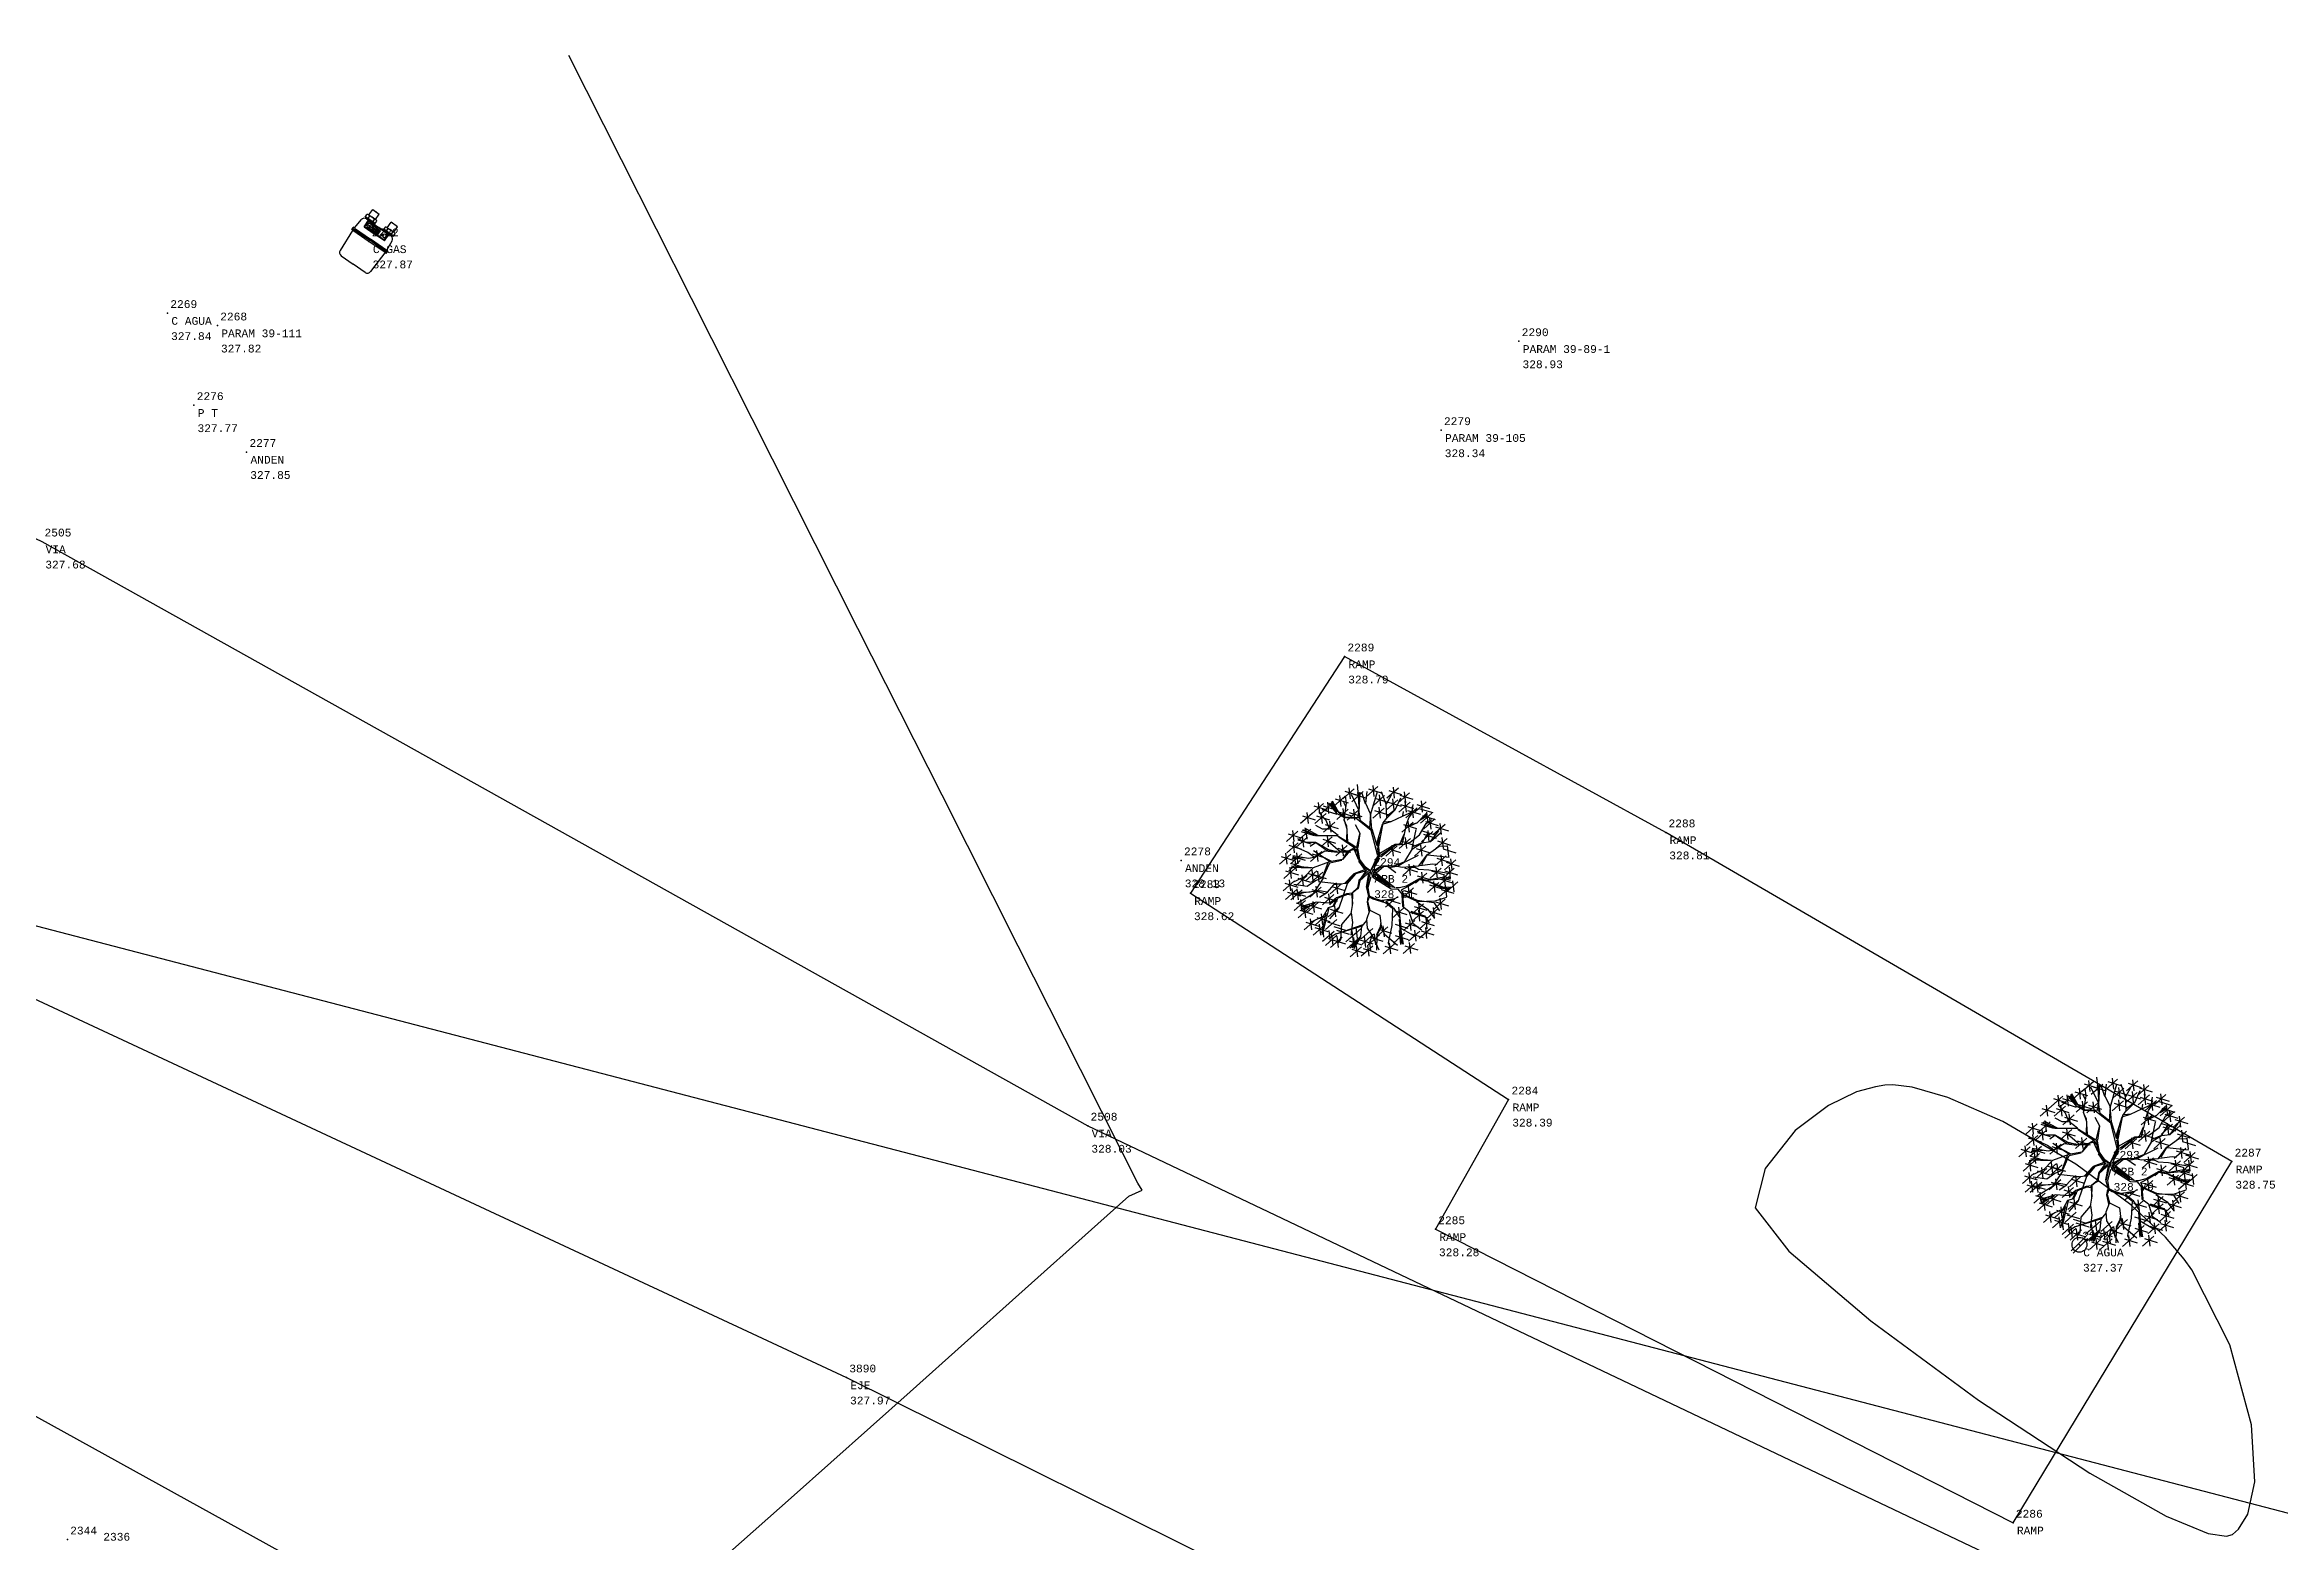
# Model space of a CAD drawing. Header units: metres. Extents: x 5050628 to 5051715, y 2427226 to 2427693.
# Drawn here: x 5051334.39 to 5051348.77, y 2427522.46 to 2427532.08 of the extents above; entities that cross this region are included whole.
import ezdxf
from ezdxf.enums import TextEntityAlignment as Align

# ---------------------------------------------------------------- set-up
doc = ezdxf.new("R2010")
doc.units = ezdxf.units.M
for name, color, linetype in [('1. Eje Vía', 7, 'Continuous'), ('2', 7, 'Continuous'), ('ARBOLES', 3, 'Continuous'), ('C-TOPO-MINR-N', 11, 'Continuous'), ('CONTADOR AGUA', 255, 'Continuous'), ('CVL_PUNTO', 2, 'Continuous'), ('CVL_PUNTO_COR', 2, 'Continuous'), ('CVL_PUNTO_NUM', 2, 'Continuous'), ('Rampa', 253, 'Continuous'), ('Red Baja Tension', 30, 'Continuous'), ('Vía', 40, 'Continuous')]:
    doc.layers.add(name, color=color, linetype=linetype)
doc.styles.add('MONOTXT4', font='monotxt4.shx')

# ---------------------------------------------------------------- blocks, each defined once
blk = doc.blocks.new('ar-2')
at = {"layer": 'ARBOLES'}
for p, q in [((29.552, 112.413), (29.346, 112.23)), ((29.379, 112.368), (29.613, 112.296)), ((29.457, 112.43), (29.48, 112.23)), ((29.603, 112.491), (29.626, 112.29)), ((29.982, 112.455), (29.776, 112.272)), ((29.809, 112.411), (30.043, 112.339)), ((29.887, 112.473), (29.91, 112.272)), ((30.353, 112.423), (30.146, 112.24)), ((30.18, 112.379), (30.413, 112.306)), ((30.257, 112.441), (30.28, 112.24)), ((28.786, 111.965), (28.579, 111.782)), ((28.69, 111.982), (28.714, 111.782)), ((28.994, 112.147), (28.788, 111.964)), ((28.821, 112.102), (29.055, 112.03)), ((29.043, 111.964), (28.837, 111.781)), ((28.899, 112.164), (28.922, 111.964)), ((28.948, 111.981), (28.971, 111.781)), ((29.159, 112.15), (28.953, 111.966)), ((29.24, 111.943), (28.972, 112.031)), ((28.986, 112.105), (29.22, 112.033)), ((29.064, 112.167), (29.087, 111.966)), ((29.381, 112.272), (29.175, 112.089)), ((29.208, 112.227), (29.442, 112.155)), ((29.442, 112.04), (29.235, 111.857)), ((29.269, 111.995), (29.502, 111.923)), ((29.286, 112.289), (29.309, 112.089)), ((29.401, 112.088), (29.364, 112.162)), ((29.632, 112.027), (29.426, 111.844)), ((29.459, 111.982), (29.692, 111.91)), ((29.716, 112.36), (29.509, 112.177)), ((29.537, 112.044), (29.56, 111.844)), ((29.543, 112.315), (29.776, 112.243)), ((30.096, 112.061), (29.889, 111.878)), ((30.099, 112.288), (29.893, 112.105)), ((29.923, 112.016), (30.156, 111.944)), ((29.926, 112.243), (30.16, 112.171)), ((30, 112.078), (30.023, 111.878)), ((30.004, 112.305), (30.027, 112.105)), ((30.344, 112.212), (30.137, 112.029)), ((30.171, 112.168), (30.404, 112.095)), ((30.248, 112.23), (30.271, 112.029)), ((30.555, 112.339), (30.348, 112.155)), ((30.566, 112.171), (30.36, 111.988)), ((30.382, 112.294), (30.615, 112.222)), ((30.393, 112.127), (30.627, 112.054)), ((30.434, 111.919), (30.446, 112)), ((30.459, 112.356), (30.482, 112.155)), ((30.471, 112.189), (30.494, 111.988)), ((30.694, 112.066), (30.488, 111.883)), ((30.521, 112.021), (30.755, 111.949)), ((30.599, 112.083), (30.622, 111.883)), ((30.86, 112.173), (30.654, 111.99)), ((30.687, 112.129), (30.921, 112.056)), ((30.743, 112.051), (30.977, 111.979)), ((30.963, 111.971), (30.756, 111.788)), ((30.765, 112.191), (30.788, 111.99)), ((30.867, 111.988), (30.89, 111.788)), ((28.528, 111.641), (28.322, 111.457)), ((28.355, 111.596), (28.589, 111.524)), ((28.433, 111.658), (28.456, 111.457)), ((28.764, 111.682), (28.558, 111.499)), ((28.613, 111.92), (28.846, 111.848)), ((28.669, 111.7), (28.692, 111.499)), ((28.87, 111.919), (29.104, 111.847)), ((29.198, 111.809), (28.992, 111.626)), ((29.025, 111.764), (29.259, 111.692)), ((29.058, 111.56), (29.081, 111.359)), ((29.103, 111.827), (29.126, 111.626)), ((30.449, 111.764), (30.683, 111.692)), ((30.527, 111.827), (30.55, 111.626)), ((30.603, 111.328), (30.677, 111.671)), ((30.79, 111.926), (31.023, 111.854)), ((30.808, 111.591), (31.042, 111.519)), ((31.017, 111.865), (30.81, 111.682)), ((30.844, 111.82), (31.077, 111.748)), ((30.857, 111.782), (30.956, 111.857)), ((30.921, 111.882), (30.945, 111.682)), ((31.2, 111.764), (30.994, 111.581)), ((31.027, 111.72), (31.261, 111.648)), ((31.105, 111.782), (31.128, 111.581)), ((28.4, 111.227), (28.194, 111.044)), ((28.227, 111.182), (28.46, 111.11)), ((28.305, 111.244), (28.328, 111.044)), ((28.536, 111.431), (28.33, 111.248)), ((28.363, 111.387), (28.597, 111.315)), ((28.603, 111.231), (28.396, 111.048)), ((28.43, 111.186), (28.663, 111.114)), ((28.441, 111.449), (28.464, 111.248)), ((28.703, 111.533), (28.497, 111.35)), ((28.507, 111.248), (28.53, 111.048)), ((28.68, 111.44), (28.53, 111.502)), ((28.608, 111.55), (28.631, 111.35)), ((28.964, 111.276), (28.758, 111.092)), ((28.869, 111.293), (28.892, 111.092)), ((29.153, 111.542), (28.947, 111.359)), ((28.98, 111.498), (29.214, 111.426)), ((29.29, 111.272), (29.084, 111.452)), ((29.426, 111.381), (29.22, 111.198)), ((29.253, 111.336), (29.486, 111.264)), ((29.331, 111.398), (29.354, 111.198)), ((30.16, 111.33), (30.393, 111.258)), ((30.237, 111.392), (30.26, 111.192)), ((30.572, 111.509), (30.366, 111.326)), ((30.399, 111.465), (30.632, 111.392)), ((30.477, 111.527), (30.5, 111.326)), ((30.85, 111.375), (30.644, 111.192)), ((30.677, 111.33), (30.911, 111.258)), ((30.755, 111.392), (30.778, 111.192)), ((31.222, 111.198), (31.016, 111.015)), ((31.239, 111.509), (31.033, 111.326)), ((31.049, 111.153), (31.283, 111.081)), ((31.066, 111.465), (31.3, 111.392)), ((31.094, 111.372), (31.231, 111.378)), ((31.127, 111.215), (31.15, 111.015)), ((31.144, 111.527), (31.167, 111.326)), ((31.164, 111.32), (31.398, 111.248)), ((31.242, 111.382), (31.265, 111.182)), ((28.468, 110.742), (28.262, 110.559)), ((28.48, 110.97), (28.274, 110.787)), ((28.307, 110.925), (28.541, 110.853)), ((28.569, 111.108), (28.363, 110.925)), ((28.373, 110.759), (28.396, 110.559)), ((28.385, 110.987), (28.408, 110.787)), ((28.474, 111.126), (28.497, 110.925)), ((28.699, 110.836), (28.493, 110.653)), ((28.526, 110.791), (28.759, 110.719)), ((28.604, 110.853), (28.627, 110.653)), ((28.875, 110.925), (28.669, 110.742)), ((28.702, 110.88), (28.936, 110.808)), ((28.98, 110.902), (28.774, 110.719)), ((28.78, 110.942), (28.803, 110.742)), ((28.807, 110.857), (29.041, 110.785)), ((28.885, 110.919), (28.908, 110.719)), ((30.638, 111.025), (30.432, 110.841)), ((30.465, 110.98), (30.699, 110.908)), ((30.543, 111.042), (30.566, 110.841)), ((30.868, 110.88), (30.662, 110.697)), ((30.773, 110.897), (30.796, 110.697)), ((31.128, 110.97), (30.922, 110.787)), ((31.033, 110.987), (31.056, 110.787)), ((31.276, 110.82), (31.07, 110.637)), ((31.103, 110.776), (31.336, 110.704)), ((31.368, 110.97), (31.162, 110.787)), ((31.181, 110.838), (31.204, 110.637)), ((31.394, 111.125), (31.188, 110.942)), ((31.195, 110.925), (31.428, 110.853)), ((31.221, 111.081), (31.455, 111.009)), ((31.273, 110.987), (31.296, 110.787)), ((31.299, 111.143), (31.322, 110.942)), ((31.338, 110.742), (31.361, 110.542)), ((28.295, 110.697), (28.529, 110.625)), ((28.513, 110.584), (28.307, 110.401)), ((28.34, 110.539), (28.574, 110.467)), ((28.608, 110.578), (28.402, 110.395)), ((28.418, 110.601), (28.441, 110.401)), ((28.435, 110.533), (28.669, 110.461)), ((28.669, 110.386), (28.463, 110.203)), ((28.513, 110.595), (28.536, 110.395)), ((28.574, 110.403), (28.597, 110.203)), ((28.897, 110.351), (28.69, 110.168)), ((28.953, 110.629), (28.747, 110.446)), ((28.78, 110.585), (29.013, 110.513)), ((28.801, 110.368), (28.825, 110.168)), ((28.858, 110.647), (28.881, 110.446)), ((29.183, 110.491), (28.977, 110.308)), ((29.01, 110.446), (29.243, 110.374)), ((29.088, 110.508), (29.111, 110.308)), ((29.32, 110.686), (29.114, 110.503)), ((29.147, 110.641), (29.381, 110.569)), ((29.225, 110.703), (29.248, 110.503)), ((30.328, 110.446), (30.122, 110.263)), ((30.155, 110.402), (30.389, 110.329)), ((30.627, 110.614), (30.421, 110.43)), ((30.454, 110.569), (30.687, 110.497)), ((30.532, 110.631), (30.555, 110.43)), ((30.716, 110.341), (30.739, 110.14)), ((31.089, 110.713), (30.883, 110.53)), ((30.916, 110.668), (31.15, 110.596)), ((30.994, 110.73), (31.017, 110.53)), ((31.2, 110.407), (30.994, 110.224)), ((31.301, 110.632), (31.094, 110.449)), ((31.105, 110.425), (31.128, 110.224)), ((31.128, 110.587), (31.361, 110.515)), ((31.205, 110.649), (31.228, 110.449)), ((31.433, 110.725), (31.227, 110.542)), ((28.738, 110.254), (28.532, 110.071)), ((28.565, 110.21), (28.798, 110.138)), ((28.848, 110.035), (28.641, 109.852)), ((28.643, 110.272), (28.666, 110.071)), ((28.675, 109.99), (28.908, 109.918)), ((28.724, 110.306), (28.957, 110.234)), ((28.752, 110.053), (28.776, 109.852)), ((29.013, 109.94), (28.807, 109.757)), ((29.048, 110.123), (28.842, 109.94)), ((28.875, 110.078), (29.109, 110.006)), ((28.918, 109.957), (28.941, 109.757)), ((28.953, 110.14), (28.976, 109.94)), ((29.237, 110.04), (29.031, 109.856)), ((29.064, 109.995), (29.297, 109.923)), ((29.113, 110.228), (29.346, 110.156)), ((30.449, 110.246), (30.243, 110.063)), ((30.276, 110.201), (30.51, 110.129)), ((30.294, 109.956), (30.527, 109.884)), ((30.354, 110.263), (30.377, 110.063)), ((30.65, 110.024), (30.444, 109.841)), ((30.477, 109.979), (30.71, 109.907)), ((30.555, 110.041), (30.578, 109.841)), ((30.811, 110.324), (30.605, 110.14)), ((30.811, 110.191), (30.605, 110.008)), ((30.638, 110.279), (30.872, 110.207)), ((30.716, 110.208), (30.739, 110.008)), ((30.944, 110.051), (30.738, 109.868)), ((30.771, 110.006), (31.004, 109.934)), ((30.849, 110.068), (30.872, 109.868)), ((31.078, 110.24), (30.872, 110.057)), ((30.883, 110.226), (31.007, 110.065)), ((30.905, 110.195), (31.138, 110.123)), ((30.983, 110.257), (31.006, 110.057)), ((28.84, 109.895), (29.074, 109.823)), ((28.974, 109.92), (28.997, 109.72)), ((29.186, 109.821), (28.979, 109.638)), ((29.235, 109.753), (29.028, 109.57)), ((29.09, 109.838), (29.113, 109.638)), ((29.331, 109.718), (29.124, 109.535)), ((29.139, 109.77), (29.162, 109.57)), ((29.158, 109.673), (29.391, 109.601)), ((29.181, 109.913), (29.414, 109.841)), ((29.23, 109.845), (29.463, 109.773)), ((29.235, 109.735), (29.259, 109.535)), ((29.603, 109.817), (29.397, 109.634)), ((29.459, 109.65), (29.692, 109.578)), ((29.684, 109.547), (29.478, 109.364)), ((29.508, 109.835), (29.531, 109.634)), ((29.514, 109.523), (29.632, 109.679)), ((29.537, 109.712), (29.56, 109.512)), ((29.581, 109.897), (29.605, 109.696)), ((29.589, 109.564), (29.612, 109.364)), ((29.654, 109.673), (29.887, 109.601)), ((29.887, 109.874), (29.681, 109.691)), ((29.887, 109.556), (29.681, 109.373)), ((29.904, 109.773), (29.698, 109.59)), ((29.731, 109.735), (29.754, 109.535)), ((29.792, 109.574), (29.815, 109.373)), ((30.01, 109.763), (29.803, 109.579)), ((29.869, 109.753), (29.831, 109.61)), ((29.831, 109.61), (29.85, 109.479)), ((29.837, 109.718), (30.07, 109.646)), ((29.914, 109.78), (29.938, 109.579)), ((30.165, 109.907), (29.959, 109.724)), ((29.992, 109.862), (30.226, 109.79)), ((30.282, 109.601), (30.076, 109.418)), ((30.109, 109.556), (30.343, 109.484)), ((30.167, 109.616), (30.211, 109.523)), ((30.187, 109.618), (30.21, 109.418)), ((30.471, 109.796), (30.265, 109.613)), ((30.298, 109.751), (30.532, 109.679)), ((30.376, 109.813), (30.399, 109.613)), ((30.645, 109.605), (30.439, 109.422)), ((30.472, 109.561), (30.706, 109.489)), ((30.743, 109.829), (30.537, 109.646)), ((30.55, 109.623), (30.573, 109.422)), ((30.57, 109.784), (30.804, 109.712)), ((30.648, 109.846), (30.671, 109.646)), ((30.94, 109.879), (30.733, 109.696)), ((30.767, 109.835), (31, 109.763)), ((30.844, 109.897), (30.867, 109.696)), ((29.511, 109.502), (29.745, 109.43)), ((29.714, 109.512), (29.948, 109.44))]:
    blk.add_line(p, q, dxfattribs=at)
at = {"layer": 'ARBOLES', "color": 27}
for p, q in [((29.62, 112.377), (29.643, 112.177)), ((29.041, 111.839), (28.91, 111.982)), ((29.245, 111.956), (29.091, 112.149)), ((29.115, 112.149), (29.24, 111.988)), ((29.24, 111.988), (29.14, 112.174)), ((29.277, 111.969), (29.158, 112.187)), ((29.383, 111.9), (29.277, 111.969)), ((29.346, 112.057), (29.369, 111.857)), ((29.37, 111.844), (29.414, 112.149)), ((29.414, 112.149), (29.395, 112.287)), ((29.638, 112.025), (29.5, 112.311)), ((29.638, 112.218), (29.619, 112.342)), ((29.619, 111.888), (29.644, 112.043)), ((29.638, 112.342), (29.65, 112.224)), ((29.644, 112.043), (29.638, 112.218)), ((29.644, 111.993), (29.662, 112.348)), ((29.669, 111.832), (29.644, 111.993)), ((29.756, 112.137), (29.688, 112.342)), ((29.762, 112.143), (29.787, 112.361)), ((29.849, 111.956), (29.762, 112.143)), ((29.855, 111.956), (29.974, 112.361)), ((30.129, 112.131), (30.048, 112.355)), ((30.142, 111.882), (30.129, 112.131)), ((30.136, 112.137), (30.229, 112.305)), ((30.142, 111.919), (30.297, 112.038)), ((30.147, 111.882), (30.297, 112.031)), ((30.297, 112.031), (30.396, 112.249)), ((30.428, 111.913), (30.739, 112.056)), ((30.595, 111.956), (30.621, 112.125)), ((30.701, 111.8), (30.857, 111.963)), ((28.591, 111.638), (28.825, 111.565)), ((28.853, 111.558), (28.611, 111.664)), ((28.853, 111.564), (28.636, 111.67)), ((28.897, 111.564), (28.654, 111.695)), ((28.978, 111.677), (28.853, 111.744)), ((29.245, 111.558), (28.853, 111.558)), ((29.091, 111.677), (28.978, 111.677)), ((29.102, 111.683), (29.041, 111.839)), ((29.258, 111.564), (29.102, 111.683)), ((29.383, 111.888), (29.245, 111.956)), ((29.494, 111.409), (29.245, 111.558)), ((29.42, 111.733), (29.37, 111.844)), ((29.37, 111.844), (29.42, 111.683)), ((29.494, 111.894), (29.383, 111.9)), ((29.588, 111.876), (29.383, 111.888)), ((29.42, 111.683), (29.414, 111.471)), ((29.439, 111.458), (29.42, 111.733)), ((29.619, 111.888), (29.494, 111.894)), ((29.662, 111.601), (29.576, 111.757)), ((29.862, 111.657), (29.588, 111.876)), ((29.6, 111.352), (29.656, 111.595)), ((29.625, 111.346), (29.662, 111.601)), ((29.638, 111.906), (29.644, 111.863)), ((29.881, 111.664), (29.669, 111.832)), ((29.837, 111.701), (29.855, 111.95)), ((29.874, 111.677), (29.849, 111.956)), ((29.98, 111.197), (29.862, 111.657)), ((29.967, 111.378), (29.881, 111.664)), ((29.961, 111.421), (30.067, 111.77)), ((29.998, 111.365), (30.08, 111.794)), ((30.08, 111.794), (30.142, 111.882)), ((30.086, 111.776), (30.223, 111.82)), ((30.104, 111.813), (30.229, 111.826)), ((30.223, 111.82), (30.428, 111.913)), ((30.385, 111.421), (30.459, 111.59)), ((30.622, 111.809), (30.416, 111.626)), ((30.446, 111.502), (30.491, 111.701)), ((30.484, 111.714), (30.546, 111.888)), ((30.491, 111.701), (30.701, 111.8)), ((30.502, 111.739), (30.695, 111.794)), ((30.546, 111.888), (30.595, 111.956)), ((30.565, 111.446), (30.739, 111.577)), ((30.739, 111.577), (30.857, 111.782)), ((30.757, 111.863), (30.87, 111.943)), ((30.757, 111.85), (30.882, 111.919)), ((30.981, 111.635), (30.775, 111.452)), ((30.783, 111.648), (31.017, 111.576)), ((30.789, 111.434), (30.895, 111.621)), ((30.886, 111.653), (30.909, 111.452)), ((30.939, 111.453), (31.088, 111.652)), ((30.939, 111.453), (31.119, 111.614)), ((28.637, 111.16), (28.419, 111.135)), ((28.431, 111.16), (28.556, 111.166)), ((28.723, 111.148), (28.437, 111.198)), ((28.711, 111.253), (28.481, 111.359)), ((28.53, 111.488), (28.763, 111.416)), ((28.853, 111.44), (28.68, 111.44)), ((28.829, 111.166), (28.711, 111.253)), ((28.823, 111.166), (28.723, 111.148)), ((28.848, 111.434), (28.755, 111.366)), ((28.791, 111.231), (29.025, 111.159)), ((29.116, 111.085), (28.811, 111.284)), ((29.016, 111.278), (28.823, 111.166)), ((29.091, 111.303), (28.853, 111.44)), ((29.041, 111.297), (28.854, 111.434)), ((28.997, 111.173), (29.14, 111.098)), ((29.246, 111.253), (29.016, 111.278)), ((29.234, 111.272), (29.041, 111.297)), ((29.277, 111.259), (29.091, 111.303)), ((29.408, 111.26), (29.265, 111.26)), ((29.563, 111.334), (29.271, 111.534)), ((29.457, 111.285), (29.277, 111.259)), ((29.47, 111.285), (29.339, 111.129)), ((29.433, 111.278), (29.339, 111.129)), ((29.544, 111.334), (29.457, 111.285)), ((29.55, 111.309), (29.47, 111.285)), ((29.619, 111.328), (29.494, 111.409)), ((29.55, 111.309), (29.625, 111.135)), ((29.595, 111.266), (29.563, 111.334)), ((29.644, 111.11), (29.6, 111.322)), ((29.656, 111.129), (29.619, 111.328)), ((29.848, 110.918), (29.98, 111.197)), ((29.848, 110.918), (30.004, 111.179)), ((29.918, 110.992), (30.017, 111.16)), ((29.998, 111.352), (29.967, 111.378)), ((30.004, 111.179), (29.974, 111.346)), ((29.98, 111.384), (30.017, 111.534)), ((30.017, 111.179), (29.998, 111.352)), ((30.017, 111.246), (30.297, 111.409)), ((30.03, 111.209), (30.253, 111.359)), ((30.036, 111.179), (30.309, 111.396)), ((30.333, 111.375), (30.126, 111.192)), ((30.297, 111.409), (30.422, 111.421)), ((30.309, 111.396), (30.471, 111.409)), ((30.422, 111.421), (30.446, 111.502)), ((30.471, 111.409), (30.565, 111.446)), ((30.472, 111.091), (30.609, 111.322)), ((30.491, 111.091), (30.721, 111.21)), ((30.609, 111.322), (30.783, 111.434)), ((30.615, 111.366), (30.789, 111.44)), ((30.727, 111.017), (30.876, 111.216)), ((30.777, 111.036), (30.889, 111.229)), ((30.783, 111.434), (30.939, 111.453)), ((30.876, 111.216), (31.094, 111.372)), ((30.889, 111.216), (31.275, 111.173)), ((28.396, 111.064), (28.63, 110.991)), ((28.406, 110.992), (28.767, 110.98)), ((28.786, 110.98), (28.412, 111.011)), ((28.648, 110.817), (28.418, 110.705)), ((28.804, 110.979), (28.648, 110.817)), ((28.848, 110.743), (28.699, 110.637)), ((28.991, 110.793), (28.798, 110.5)), ((29.102, 111.085), (28.804, 110.979)), ((28.985, 110.805), (28.848, 110.743)), ((29.072, 111.067), (28.973, 110.799)), ((29.103, 111.06), (28.985, 110.805)), ((29.339, 111.129), (29.102, 111.085)), ((29.109, 111.067), (29.327, 111.116)), ((29.545, 110.868), (29.377, 110.693)), ((29.551, 110.861), (29.408, 110.693)), ((29.433, 110.693), (29.582, 110.868)), ((29.738, 110.942), (29.545, 110.868)), ((29.756, 110.917), (29.551, 110.861)), ((29.644, 110.774), (29.613, 110.612)), ((29.651, 110.743), (29.626, 110.6)), ((29.763, 110.923), (29.638, 111.098)), ((29.749, 110.967), (29.644, 111.11)), ((29.848, 110.918), (29.651, 110.743)), ((29.756, 110.992), (29.656, 111.129)), ((29.657, 110.768), (29.781, 110.936)), ((29.812, 110.923), (29.657, 110.768)), ((29.855, 110.917), (29.749, 110.967)), ((29.855, 110.917), (29.756, 110.992)), ((29.812, 110.874), (29.769, 110.625)), ((29.848, 110.918), (29.775, 110.612)), ((29.856, 110.812), (29.8, 110.618)), ((29.848, 110.918), (29.887, 110.811)), ((29.893, 110.954), (29.881, 110.917)), ((29.881, 110.917), (29.905, 110.817)), ((29.887, 110.811), (30.223, 110.599)), ((29.905, 110.817), (29.918, 110.917)), ((29.918, 110.936), (30.043, 111.017)), ((29.918, 110.917), (29.918, 110.992)), ((29.924, 110.911), (30.018, 110.986)), ((29.93, 110.898), (30.291, 110.618)), ((29.937, 110.805), (29.93, 110.867)), ((29.93, 110.867), (30.21, 110.655)), ((30.204, 110.631), (29.937, 110.805)), ((29.949, 110.886), (30.092, 111.005)), ((30.21, 110.655), (29.967, 110.811)), ((30.018, 110.986), (30.105, 111.017)), ((30.092, 111.005), (30.155, 111.005)), ((30.105, 111.017), (30.298, 111.017)), ((30.155, 111.005), (30.31, 110.892)), ((30.192, 110.986), (30.323, 111.011)), ((30.279, 111.017), (30.472, 111.091)), ((30.298, 111.017), (30.422, 110.992)), ((30.348, 111.017), (30.478, 111.091)), ((30.422, 110.992), (30.727, 111.017)), ((30.502, 110.649), (30.739, 110.787)), ((30.528, 110.992), (30.659, 110.986)), ((30.534, 110.643), (30.733, 110.768)), ((30.628, 111.005), (30.721, 110.955)), ((30.695, 110.835), (30.928, 110.763)), ((30.721, 110.955), (30.908, 110.942)), ((30.733, 110.768), (30.9, 110.737)), ((30.739, 110.787), (30.882, 110.755)), ((30.746, 111.023), (30.976, 111.048)), ((30.882, 110.755), (31.199, 110.787)), ((30.908, 110.942), (31.293, 110.874)), ((31.181, 110.811), (30.919, 110.761)), ((30.955, 110.925), (31.189, 110.853)), ((30.976, 111.048), (31.063, 111.042)), ((31.298, 110.798), (31.181, 110.811)), ((31.199, 110.787), (31.293, 110.755)), ((31.298, 110.78), (31.224, 110.792)), ((28.699, 110.637), (28.456, 110.675)), ((28.568, 110.525), (28.462, 110.5)), ((28.63, 110.525), (28.475, 110.482)), ((28.496, 110.341), (28.729, 110.269)), ((28.798, 110.5), (28.531, 110.339)), ((28.755, 110.538), (28.537, 110.532)), ((28.86, 110.357), (28.58, 110.27)), ((28.612, 110.208), (28.842, 110.345)), ((28.923, 110.563), (28.63, 110.525)), ((29.109, 110.339), (28.86, 110.357)), ((29.284, 110.681), (28.916, 110.724)), ((29.06, 110.538), (28.923, 110.563)), ((29.066, 110.532), (28.923, 110.438)), ((29.178, 110.669), (29.06, 110.538)), ((29.228, 110.432), (29.109, 110.339)), ((29.122, 110.332), (29.228, 110.407)), ((29.228, 110.407), (29.165, 110.282)), ((29.408, 110.693), (29.178, 110.669)), ((29.253, 110.426), (29.184, 110.282)), ((29.414, 110.507), (29.228, 110.432)), ((29.427, 110.494), (29.253, 110.426)), ((29.421, 110.687), (29.271, 110.245)), ((29.514, 110.519), (29.414, 110.507)), ((29.501, 110.482), (29.427, 110.494)), ((29.501, 110.519), (29.52, 110.332)), ((29.613, 110.612), (29.514, 110.525)), ((29.582, 110.575), (29.514, 110.519)), ((29.52, 110.307), (29.526, 110.513)), ((29.626, 110.6), (29.582, 110.575)), ((29.775, 110.612), (29.812, 110.457)), ((29.8, 110.45), (29.787, 110.357)), ((29.787, 110.357), (29.819, 110.183)), ((29.819, 110.432), (29.794, 110.364)), ((29.794, 110.364), (29.837, 110.208)), ((29.8, 110.618), (29.825, 110.469)), ((29.812, 110.457), (29.887, 110.413)), ((29.825, 110.469), (29.912, 110.426)), ((29.887, 110.413), (30.124, 110.345)), ((29.912, 110.426), (30.092, 110.37)), ((30.285, 110.413), (30.055, 110.382)), ((30.124, 110.37), (30.254, 110.264)), ((30.124, 110.345), (30.248, 110.245)), ((30.13, 110.37), (30.285, 110.413)), ((30.291, 110.618), (30.204, 110.631)), ((30.223, 110.599), (30.341, 110.593)), ((30.309, 110.618), (30.372, 110.618)), ((30.341, 110.593), (30.422, 110.493)), ((30.372, 110.618), (30.502, 110.649)), ((30.403, 110.581), (30.446, 110.493)), ((30.409, 110.581), (30.534, 110.643)), ((30.416, 110.488), (30.428, 110.282)), ((30.422, 110.493), (30.701, 110.369)), ((30.453, 110.282), (30.435, 110.482)), ((30.446, 110.493), (30.695, 110.388)), ((30.683, 110.364), (30.883, 110.226)), ((30.695, 110.388), (31, 110.35)), ((30.701, 110.369), (31.019, 110.376)), ((30.9, 110.737), (31.156, 110.631)), ((31.138, 110.612), (30.907, 110.724)), ((31, 110.35), (31.099, 110.195)), ((31.019, 110.376), (31.231, 110.443)), ((31.027, 110.363), (31.261, 110.29)), ((31.249, 110.581), (31.138, 110.612)), ((31.261, 110.599), (31.144, 110.625)), ((31.156, 110.631), (31.274, 110.625)), ((28.705, 110.282), (28.58, 110.257)), ((28.599, 110.233), (28.705, 110.282)), ((28.991, 110.096), (28.755, 109.984)), ((29.035, 110.158), (28.96, 109.791)), ((29.091, 110.245), (28.973, 109.766)), ((29.078, 110.251), (28.991, 110.096)), ((29.184, 110.282), (29.078, 110.251)), ((29.286, 110.273), (29.08, 110.09)), ((29.271, 110.245), (29.103, 110.052)), ((29.191, 110.29), (29.214, 110.09)), ((29.246, 109.784), (29.713, 109.952)), ((29.321, 109.952), (29.302, 109.679)), ((29.489, 110.152), (29.321, 109.952)), ((29.52, 110.332), (29.489, 110.152)), ((29.52, 109.984), (29.489, 109.753)), ((29.495, 110.164), (29.52, 109.984)), ((29.781, 110.027), (29.682, 109.915)), ((29.831, 110.195), (29.775, 110.04)), ((29.775, 110.04), (29.787, 109.884)), ((29.837, 110.208), (30.018, 110.12)), ((30.018, 110.12), (30.043, 109.915)), ((30.03, 109.965), (30.024, 109.909)), ((30.235, 109.934), (30.167, 109.616)), ((30.248, 110.245), (30.235, 109.934)), ((30.26, 110.257), (30.379, 110.071)), ((30.366, 110.046), (30.379, 109.853)), ((30.379, 110.071), (30.397, 109.884)), ((30.428, 110.282), (30.546, 110.189)), ((30.546, 110.189), (30.615, 109.971)), ((30.565, 110.171), (30.814, 110.102)), ((30.578, 110.189), (30.827, 110.108)), ((30.615, 109.971), (30.771, 109.853)), ((30.638, 110.146), (30.872, 110.074)), ((30.827, 110.108), (30.914, 109.977)), ((29.215, 109.772), (29.085, 109.691)), ((29.676, 109.915), (29.215, 109.772)), ((29.302, 109.679), (29.259, 109.616)), ((29.632, 109.695), (29.426, 109.512)), ((29.677, 109.879), (29.47, 109.696)), ((29.663, 109.729), (29.47, 109.517)), ((29.663, 109.722), (29.539, 109.511)), ((29.682, 109.915), (29.663, 109.729)), ((29.787, 109.884), (29.869, 109.753)), ((29.875, 109.753), (29.999, 109.492)), ((30.024, 109.909), (29.955, 109.76)), ((29.962, 109.747), (29.955, 109.486)), ((30.043, 109.915), (29.962, 109.747)), ((30.043, 109.915), (30.099, 109.772)), ((30.07, 109.924), (30.093, 109.724)), ((30.099, 109.772), (30.335, 109.573)), ((30.397, 109.585), (30.372, 109.841)), ((30.379, 109.853), (30.422, 109.592)), ((30.391, 109.884), (30.441, 109.592)), ((30.397, 109.884), (30.652, 109.735))]:
    blk.add_line(p, q, dxfattribs=at)
blk = doc.blocks.new('CONT')
for p, q in [((-0.018, 0.018), (-0.141, -0.106)), ((-0.018, 0.018), (0.106, 0.141)), ((0.018, -0.018), (0.141, 0.106)), ((0.018, -0.018), (-0.106, -0.141))]:
    blk.add_line(p, q)
blk.add_circle((0, 0), 0.125)
blk = doc.blocks.new('A$Cf7b1f20d')
at = {"layer": '2', "xscale": 2, "yscale": 2, "zscale": 2}
blk.add_blockref('CONT', (0.283, 0.283), dxfattribs=at)
blk = doc.blocks.new('*X64')
at = {"color": 0}
for p, q in [((833.9, 176.5, 2), (834.9, 177.6, 2)), ((833.9, 177, 2), (834.5, 177.6, 2)), ((833.9, 177.4, 2), (834, 177.6, 2)), ((833.9, 176.1, 2), (834.4, 176.6, 2)), ((833.9, 175.6, 2), (834.4, 176.1, 2)), ((833.9, 175.2, 2), (834.4, 175.7, 2)), ((833.9, 174.7, 2), (834.4, 175.2, 2)), ((834, 174.4, 2), (834.6, 175, 2)), ((834.4, 174.4, 2), (835, 175, 2)), ((834.8, 177, 2), (835.4, 177.6, 2)), ((834.9, 174.4, 2), (836.4, 175.9, 2)), ((835.2, 177, 2), (835.8, 177.6, 2)), ((835.3, 174.4, 2), (836.4, 175.4, 2)), ((835.4, 176.2, 2), (836.7, 177.6, 2)), ((835.4, 176.7, 2), (836.3, 177.6, 2)), ((835.4, 175.8, 2), (836.4, 176.8, 2)), ((835.4, 175.3, 2), (836.4, 176.3, 2)), ((835.8, 174.4, 2), (836.4, 175, 2)), ((836.2, 174.4, 2), (836.8, 175, 2)), ((836.6, 177, 2), (837.2, 177.6, 2)), ((836.7, 174.4, 2), (837.3, 175, 2)), ((837, 177, 2), (837.6, 177.6, 2)), ((837.1, 174.4, 2), (838.4, 175.6, 2)), ((837.4, 176.4, 2), (838.5, 177.6, 2)), ((837.4, 176.9, 2), (838.1, 177.6, 2)), ((837.4, 176, 2), (839, 177.6, 2)), ((837.4, 175.5, 2), (838.4, 176.5, 2)), ((837.4, 175.1, 2), (838.4, 176.1, 2)), ((837.6, 174.4, 2), (838.4, 175.2, 2)), ((838, 174.4, 2), (838.6, 175, 2)), ((838.5, 174.4, 2), (839.1, 175, 2)), ((838.8, 177, 2), (839.4, 177.6, 2)), ((838.9, 174.4, 2), (840.1, 175.6, 2)), ((839.3, 177, 2), (839.9, 177.6, 2)), ((839.4, 176.6, 2), (840.1, 177.4, 2)), ((839.4, 176.2, 2), (840.1, 177, 2)), ((839.4, 175.7, 2), (840.1, 176.5, 2)), ((839.4, 175.3, 2), (840.1, 176.1, 2)), ((839.4, 174.4, 2), (840.1, 175.2, 2)), ((839.8, 174.4, 2), (840.1, 174.7, 2))]:
    blk.add_line(p, q, dxfattribs=at)
blk = doc.blocks.new('gas')
for p, q in [((840269.277, 1366923.332, -0.273), (840269.307, 1366923.668, -0.273)), ((840269.359, 1366923.803, -0.273), (840269.359, 1366923.908, -0.273)), ((840269.359, 1366923.824, -0.273), (840269.735, 1366923.824, -0.273)), ((840269.359, 1366923.803, -0.273), (840269.735, 1366923.803, -0.273)), ((840269.401, 1366923.928, -0.273), (840269.547, 1366923.928, -0.273)), ((840269.422, 1366923.928, -0.273), (840269.422, 1366924.137, -0.273)), ((840269.422, 1366924.137, -0.273), (840269.673, 1366924.137, -0.273)), ((840269.422, 1366923.782, -0.273), (840269.422, 1366923.803, -0.273)), ((840269.432, 1366923.782, -0.273), (840269.902, 1366923.782, -0.273)), ((840269.453, 1366923.908, -0.273), (840269.453, 1366923.824, -0.273)), ((840269.506, 1366923.532, -0.273), (840269.506, 1366923.782, -0.273)), ((840269.506, 1366923.532, -0.273), (840269.902, 1366923.532, -0.273)), ((840269.526, 1366923.761, -0.273), (840269.902, 1366923.761, -0.273)), ((840269.526, 1366923.552, -0.273), (840269.526, 1366923.761, -0.273)), ((840269.526, 1366923.552, -0.273), (840269.902, 1366923.552, -0.273)), ((840269.692, 1366923.928, -0.273), (840269.546, 1366923.928, -0.273)), ((840269.568, 1366923.594, -0.273), (840269.568, 1366923.72, -0.273)), ((840269.568, 1366923.72, -0.273), (840270.007, 1366923.72, -0.273)), ((840269.568, 1366923.594, -0.273), (840270.007, 1366923.594, -0.273)), ((840269.622, 1366923.678, -0.273), (840269.643, 1366923.678, -0.273)), ((840269.622, 1366923.636, -0.273), (840269.622, 1366923.678, -0.273)), ((840269.622, 1366923.636, -0.273), (840269.643, 1366923.636, -0.273)), ((840269.64, 1366923.908, -0.273), (840269.64, 1366923.824, -0.273)), ((840269.643, 1366923.636, -0.273), (840269.643, 1366923.678, -0.273)), ((840269.664, 1366923.678, -0.273), (840269.685, 1366923.678, -0.273)), ((840269.664, 1366923.636, -0.273), (840269.664, 1366923.678, -0.273)), ((840269.664, 1366923.636, -0.273), (840269.685, 1366923.636, -0.273)), ((840269.673, 1366923.928, -0.273), (840269.673, 1366924.137, -0.273)), ((840269.673, 1366923.782, -0.273), (840269.673, 1366923.803, -0.273)), ((840269.685, 1366923.636, -0.273), (840269.685, 1366923.678, -0.273)), ((840269.706, 1366923.678, -0.273), (840269.726, 1366923.678, -0.273)), ((840269.706, 1366923.636, -0.273), (840269.706, 1366923.678, -0.273)), ((840269.706, 1366923.636, -0.273), (840269.726, 1366923.636, -0.273)), ((840269.726, 1366923.636, -0.273), (840269.726, 1366923.678, -0.273)), ((840269.734, 1366923.803, -0.273), (840269.734, 1366923.908, -0.273)), ((840269.747, 1366923.678, -0.273), (840269.768, 1366923.678, -0.273)), ((840269.747, 1366923.636, -0.273), (840269.747, 1366923.678, -0.273)), ((840269.747, 1366923.636, -0.273), (840269.768, 1366923.636, -0.273)), ((840269.768, 1366923.636, -0.273), (840269.768, 1366923.678, -0.273)), ((840269.789, 1366923.678, -0.273), (840269.81, 1366923.678, -0.273)), ((840269.789, 1366923.636, -0.273), (840269.789, 1366923.678, -0.273)), ((840269.789, 1366923.636, -0.273), (840269.81, 1366923.636, -0.273)), ((840269.81, 1366923.636, -0.273), (840269.81, 1366923.678, -0.273)), ((840269.831, 1366923.678, -0.273), (840269.852, 1366923.678, -0.273)), ((840269.831, 1366923.636, -0.273), (840269.831, 1366923.678, -0.273)), ((840269.831, 1366923.636, -0.273), (840269.852, 1366923.636, -0.273)), ((840269.852, 1366923.636, -0.273), (840269.852, 1366923.678, -0.273)), ((840269.862, 1366923.69, -0.273), (840269.862, 1366923.623, -0.273)), ((840269.862, 1366923.69, -0.273), (840269.993, 1366923.69, -0.273)), ((840269.862, 1366923.623, -0.273), (840269.993, 1366923.623, -0.273)), ((840269.873, 1366923.678, -0.273), (840269.894, 1366923.678, -0.273)), ((840269.873, 1366923.636, -0.273), (840269.873, 1366923.678, -0.273)), ((840269.873, 1366923.636, -0.273), (840269.894, 1366923.636, -0.273)), ((840269.894, 1366923.636, -0.273), (840269.894, 1366923.678, -0.273)), ((840270.371, 1366923.782, -0.273), (840269.9, 1366923.782, -0.273)), ((840270.276, 1366923.761, -0.273), (840269.9, 1366923.761, -0.273)), ((840270.276, 1366923.552, -0.273), (840269.9, 1366923.552, -0.273)), ((840270.297, 1366923.532, -0.273), (840269.9, 1366923.532, -0.273)), ((840269.914, 1366923.678, -0.273), (840269.935, 1366923.678, -0.273)), ((840269.914, 1366923.636, -0.273), (840269.914, 1366923.678, -0.273)), ((840269.914, 1366923.636, -0.273), (840269.935, 1366923.636, -0.273)), ((840269.935, 1366923.636, -0.273), (840269.935, 1366923.678, -0.273)), ((840269.956, 1366923.678, -0.273), (840269.977, 1366923.678, -0.273)), ((840269.956, 1366923.636, -0.273), (840269.956, 1366923.678, -0.273)), ((840269.956, 1366923.636, -0.273), (840269.977, 1366923.636, -0.273)), ((840269.977, 1366923.636, -0.273), (840269.977, 1366923.678, -0.273)), ((840269.993, 1366923.69, -0.273), (840269.993, 1366923.623, -0.273)), ((840270.007, 1366923.594, -0.273), (840270.007, 1366923.72, -0.273)), ((840270.443, 1366923.824, -0.273), (840270.067, 1366923.824, -0.273)), ((840270.443, 1366923.803, -0.273), (840270.067, 1366923.803, -0.273)), ((840270.069, 1366923.803, -0.273), (840270.069, 1366923.908, -0.273)), ((840270.111, 1366923.928, -0.273), (840270.257, 1366923.928, -0.273)), ((840270.381, 1366924.137, -0.273), (840270.13, 1366924.137, -0.273)), ((840270.13, 1366923.928, -0.273), (840270.13, 1366924.137, -0.273)), ((840270.13, 1366923.782, -0.273), (840270.13, 1366923.803, -0.273)), ((840270.163, 1366923.908, -0.273), (840270.163, 1366923.824, -0.273)), ((840270.402, 1366923.928, -0.273), (840270.255, 1366923.928, -0.273)), ((840270.276, 1366923.552, -0.273), (840270.276, 1366923.761, -0.273)), ((840270.297, 1366923.532, -0.273), (840270.297, 1366923.782, -0.273)), ((840270.349, 1366923.908, -0.273), (840270.349, 1366923.824, -0.273)), ((840270.381, 1366923.928, -0.273), (840270.381, 1366924.137, -0.273)), ((840270.381, 1366923.782, -0.273), (840270.381, 1366923.803, -0.273)), ((840270.443, 1366923.803, -0.273), (840270.443, 1366923.908, -0.273)), ((840270.526, 1366923.332, -0.273), (840270.496, 1366923.668, -0.273)), ((840269.266, 1366923.323, -0.273), (840269.234, 1366923.323, -0.273)), ((840269.234, 1366923.239, -0.273), (840269.234, 1366923.323, -0.273)), ((840269.276, 1366923.281, -0.273), (840269.234, 1366923.281, -0.273)), ((840269.266, 1366923.239, -0.273), (840269.234, 1366923.239, -0.273)), ((840269.276, 1366923.323, -0.273), (840269.902, 1366923.323, -0.273)), ((840269.276, 1366923.281, -0.273), (840269.902, 1366923.281, -0.273)), ((840269.276, 1366923.239, -0.273), (840269.902, 1366923.239, -0.273)), ((840269.276, 1366923.229, -0.273), (840269.312, 1366922.481, -0.273)), ((840270.527, 1366923.323, -0.273), (840269.9, 1366923.323, -0.273)), ((840270.527, 1366923.281, -0.273), (840269.9, 1366923.281, -0.273)), ((840270.527, 1366923.239, -0.273), (840269.9, 1366923.239, -0.273)), ((840270.526, 1366923.229, -0.273), (840270.491, 1366922.481, -0.273)), ((840270.527, 1366923.281, -0.273), (840270.569, 1366923.281, -0.273)), ((840270.536, 1366923.323, -0.273), (840270.569, 1366923.323, -0.273)), ((840270.537, 1366923.239, -0.273), (840270.569, 1366923.239, -0.273)), ((840270.569, 1366923.239, -0.273), (840270.569, 1366923.323, -0.273)), ((840269.437, 1366922.362, -0.273), (840269.902, 1366922.362, -0.273)), ((840270.366, 1366922.362, -0.273), (840269.9, 1366922.362, -0.273))]:
    blk.add_line(p, q)
blk.add_circle((840270.13, 1366923.656, -0.273), 0.0262)
for centre, radius, start, end in [((840269.432, 1366923.657, -0.273), 0.125, 90, 174.80557), ((840269.408, 1366923.864, -0.273), 0.0649, 42.99027, 138.00081), ((840269.546, 1366923.712, -0.273), 0.216, 89.65543, 115.40219), ((840269.547, 1366923.712, -0.273), 0.216, 64.59781, 90.34457), ((840269.686, 1366923.864, -0.273), 0.0649, 41.99919, 137.00973), ((840270.117, 1366923.864, -0.273), 0.0649, 42.99027, 138.00081), ((840270.201, 1366923.659, -0.273), 0.0577, 202.55463, 161.6842), ((840270.255, 1366923.712, -0.273), 0.216, 89.65543, 115.40219), ((840270.257, 1366923.712, -0.273), 0.216, 64.59781, 90.34457), ((840270.395, 1366923.864, -0.273), 0.0649, 41.99919, 137.00973), ((840270.371, 1366923.657, -0.273), 0.125, 5.19443, 90), ((840269.266, 1366923.333, -0.273), 0.0104, 270, 354.80557), ((840269.266, 1366923.229, -0.273), 0.0104, 2.72631, 90), ((840270.536, 1366923.333, -0.273), 0.0104, 185.19443, 270), ((840270.537, 1366923.229, -0.273), 0.0104, 90, 177.27369), ((840269.437, 1366922.487, -0.273), 0.125, 182.72631, 270), ((840270.366, 1366922.487, -0.273), 0.125, 270, 357.27369)]:
    blk.add_arc(centre, radius, start, end)
for p in [(840269.547, 1366924.137, -0.273), (840269.547, 1366924.137, -0.273), (840269.547, 1366924.137, -0.273), (840269.548, 1366924.136, -0.273)]:
    blk.add_point(p)
at = {"xscale": 0.0208869013937668, "yscale": 0.0208869013937668, "zscale": 0.0208869013937668}
blk.add_blockref('*X64', (840252.445, 1366919.981, -0.315), dxfattribs=at)

msp = doc.modelspace()

# ---------------------------------------------------------------- linework, layer by layer
at = {"layer": '1. Eje Vía', "elevation": 280.286, "flags": 128}
msp.add_lwpolyline([(5051244.163, 2427543.332), (5051251.264, 2427540.992), (5051258.463, 2427539.938), (5051266.308, 2427539.695), (5051274.424, 2427539.696), (5051282.151, 2427539.625), (5051290.215, 2427539.619), (5051298.063, 2427539.169), (5051306.182, 2427538.021), (5051314.462, 2427535.441), (5051321.454, 2427532.355), (5051328.49, 2427528.833), (5051334.097, 2427526.057), (5051339.551, 2427523.515), (5051345.746, 2427520.443), (5051352.51, 2427517.333)], dxfattribs=at)
at = {"layer": 'C-TOPO-MINR-N', "color": 32, "linetype": 'Continuous', "lineweight": -3}
msp.add_polyline3d([(5051338.481, 2427522.11, 328.966), (5051339.195, 2427522.741, 328.966), (5051339.961, 2427523.424, 328.966), (5051340.659, 2427524.048, 328.966), (5051341.168, 2427524.504, 328.966), (5051341.367, 2427524.682, 328.966), (5051341.452, 2427524.719, 328.966), (5051341.426, 2427524.764, 328.966), (5051341.326, 2427524.96, 328.966), (5051341.057, 2427525.495, 328.966), (5051340.656, 2427526.288, 328.966), (5051340.166, 2427527.26, 328.966), (5051339.625, 2427528.331, 328.966), (5051339.075, 2427529.421, 328.966), (5051338.555, 2427530.452, 328.966), (5051338.105, 2427531.344, 328.966), (5051337.765, 2427532.016, 328.966)], dxfattribs=at)
msp.add_polyline3d([(5051348.204, 2427524.208, 328.966), (5051348.154, 2427524.277, 328.966), (5051348.034, 2427524.417, 328.966), (5051347.811, 2427524.625, 328.966), (5051347.459, 2427524.886, 328.966), (5051346.988, 2427525.161, 328.966), (5051346.634, 2427525.316, 328.966), (5051346.406, 2427525.382, 328.966), (5051346.282, 2427525.397, 328.966), (5051346.23, 2427525.395, 328.966), (5051346.169, 2427525.385, 328.966), (5051346.047, 2427525.351, 328.966), (5051345.867, 2427525.265, 328.966), (5051345.652, 2427525.104, 328.966), (5051345.459, 2427524.858, 328.966), (5051345.396, 2427524.606, 328.966), (5051345.612, 2427524.327, 328.966), (5051346.139, 2427523.88, 328.966), (5051346.832, 2427523.369, 328.966), (5051347.547, 2427522.899, 328.966), (5051348.038, 2427522.624, 328.966), (5051348.31, 2427522.512, 328.966), (5051348.428, 2427522.495, 328.966), (5051348.465, 2427522.506, 328.966), (5051348.505, 2427522.539, 328.966), (5051348.565, 2427522.636, 328.966), (5051348.609, 2427522.845, 328.966), (5051348.588, 2427523.21, 328.966), (5051348.448, 2427523.725, 328.966), (5051348.204, 2427524.208, 328.966)], close=True, dxfattribs=at)
at = {"layer": 'CVL_PUNTO', "color": 4}
for p in [(5051336.48, 2427530.82, 328.336), (5051336.48, 2427530.82, 328.336), (5051335.184, 2427530.359, 328.31), (5051335.184, 2427530.359, 328.31), (5051335.505, 2427530.279, 328.284), (5051335.505, 2427530.279, 328.284), (5051343.876, 2427530.178, 329.393), (5051343.876, 2427530.178, 329.393), (5051335.354, 2427529.767, 328.239), (5051335.354, 2427529.767, 328.239), (5051343.376, 2427529.606, 328.81), (5051343.376, 2427529.606, 328.81), (5051335.693, 2427529.466, 328.312), (5051335.693, 2427529.466, 328.312), (5051342.755, 2427528.151, 329.253), (5051342.755, 2427528.151, 329.253), (5051344.82, 2427527.02, 329.278), (5051344.82, 2427527.02, 329.278), (5051341.704, 2427526.84, 328.601), (5051341.704, 2427526.84, 328.601), (5051342.922, 2427526.771, 329.08), (5051342.922, 2427526.771, 329.08), (5051341.763, 2427526.629, 329.086), (5051341.763, 2427526.629, 329.086), (5051343.81, 2427525.302, 328.857), (5051343.81, 2427525.302, 328.857), (5051341.103, 2427525.134, 328.497), (5051341.103, 2427525.134, 328.497), (5051347.678, 2427524.889, 329.255), (5051347.678, 2427524.889, 329.255), (5051348.461, 2427524.903, 329.219), (5051348.461, 2427524.903, 329.219), (5051343.339, 2427524.468, 328.749), (5051343.339, 2427524.468, 328.749), (5051347.481, 2427524.369, 327.832), (5051347.481, 2427524.369, 327.832), (5051339.551, 2427523.515, 328.432), (5051339.551, 2427523.515, 328.432), (5051347.054, 2427522.581, 328.974), (5051347.054, 2427522.581, 328.974), (5051334.54, 2427522.473, 328.564), (5051334.54, 2427522.473, 328.564)]:
    msp.add_point(p, dxfattribs=at)
at = {"layer": 'Rampa', "elevation": 329.253, "flags": 128}
msp.add_lwpolyline([(5051342.755, 2427528.151), (5051341.763, 2427526.629), (5051343.81, 2427525.302), (5051343.339, 2427524.468), (5051347.054, 2427522.581), (5051348.461, 2427524.903), (5051344.82, 2427527.02), (5051342.755, 2427528.151)], dxfattribs=at)
at = {"layer": 'Red Baja Tension', "elevation": 323.355, "flags": 128}
msp.add_lwpolyline([(5051214.525, 2427564.231), (5051241.659, 2427548.434), (5051301.685, 2427534.931), (5051357.163, 2427520.468), (5051376.182, 2427506.523), (5051401.262, 2427536.202), (5051398.111, 2427603.967), (5051428.819, 2427622.067), (5051444.74, 2427634.543), (5051467.573, 2427655.58)], dxfattribs=at)
at = {"layer": 'Vía'}
for points in [[(5051244.712, 2427545.306, 324.125), (5051252.529, 2427543.179, 324.46), (5051260.815, 2427542.346, 324.657), (5051268.995, 2427542.935, 324.833), (5051278.482, 2427542.354, 325.147), (5051285.213, 2427542.313, 325.346), (5051293.189, 2427542.216, 325.696), (5051300.465, 2427542.156, 326.232), (5051308.639, 2427540.128, 326.75), (5051317.928, 2427537.173, 327.204), (5051325.445, 2427533.117, 327.629), (5051334.375, 2427528.89, 328.145), (5051341.103, 2427525.134, 328.497), (5051348.794, 2427521.475, 329.127)], [(5051242.377, 2427540.787, 324.142), (5051252.581, 2427537.831, 324.455), (5051260.269, 2427537.409, 324.641), (5051269.377, 2427537.357, 324.901), (5051278.327, 2427537.339, 325.32), (5051286.066, 2427536.744, 325.608), (5051292.901, 2427536.688, 325.796), (5051300.354, 2427536.038, 326.23), (5051307.047, 2427534.795, 326.682), (5051316.192, 2427531.686, 327.224), (5051322.63, 2427528.921, 327.7), (5051332.235, 2427524.426, 328.211), (5051338.767, 2427520.82, 328.604), (5051344.807, 2427517.944, 329.025), (5051346.609, 2427516.791, 329.247), (5051346.169, 2427515.569, 329.46), (5051345.957, 2427514.226, 329.348), (5051336.965, 2427491.51, 327.684)]]:
    msp.add_polyline3d(points, dxfattribs=at)

# ---------------------------------------------------------------- block references
at = {"xscale": 0.2024484843805082, "yscale": 0.2024484843805082, "zscale": 0.2024484843805082, "rotation": 325.228308797205}
msp.add_blockref('gas', (4753779.564, 2297230.769, 328.391), dxfattribs=at)
at = {"layer": 'ARBOLES', "lineweight": 0, "xscale": 0.3543167345633265, "yscale": 0.3543167345633265, "zscale": 0.3543167345633265}
for p in [(5051332.346, 2427487.471, 329.08), (5051337.102, 2427485.589, 329.255)]:
    msp.add_blockref('ar-2', p, dxfattribs=at)
at = {"layer": 'CONTADOR AGUA', "xscale": 0.1909267939007097, "yscale": 0.1909267939007097, "zscale": 0.1909267939007097, "rotation": 359.587882972625}
msp.add_blockref('A$Cf7b1f20d', (5051347.427, 2427524.315, 327.832), dxfattribs=at)

# ---------------------------------------------------------------- texts
at = {"layer": 'CVL_PUNTO_COR', "color": 4, "style": 'MONOTXT4'}
for s, p in [('327.87', (5051336.503, 2427530.697, 328.336)), ('327.84', (5051335.207, 2427530.236, 328.31)), ('327.82', (5051335.528, 2427530.156, 328.284)), ('328.93', (5051343.899, 2427530.055, 329.393)), ('327.77', (5051335.377, 2427529.644, 328.239)), ('328.34', (5051343.399, 2427529.483, 328.81)), ('327.85', (5051335.716, 2427529.343, 328.312)), ('327.68', (5051334.398, 2427528.767, 328.145)), ('328.79', (5051342.778, 2427528.028, 329.253)), ('328.81', (5051344.843, 2427526.897, 329.278)), ('328.13', (5051341.727, 2427526.717, 328.601)), ('328.61', (5051342.945, 2427526.648, 329.08)), ('328.62', (5051341.786, 2427526.506, 329.086)), ('328.39', (5051343.833, 2427525.179, 328.857)), ('328.03', (5051341.126, 2427525.011, 328.497)), ('328.79', (5051347.701, 2427524.766, 329.255)), ('328.75', (5051348.484, 2427524.78, 329.219)), ('328.28', (5051343.362, 2427524.345, 328.749)), ('327.37', (5051347.504, 2427524.246, 327.832)), ('327.97', (5051339.574, 2427523.392, 328.432))]:
    msp.add_text(s, height=0.05, dxfattribs=at).set_placement(p, align=Align.TOP_LEFT)
at = {"layer": 'CVL_PUNTO_NUM', "color": 4, "style": 'MONOTXT4'}
for s, p in [('2282', (5051336.498, 2427530.838, 328.336)), ('2269', (5051335.202, 2427530.377, 328.31)), ('2268', (5051335.523, 2427530.297, 328.284)), ('2290', (5051343.894, 2427530.196, 329.393)), ('2276', (5051335.372, 2427529.785, 328.239)), ('2279', (5051343.394, 2427529.624, 328.81)), ('2277', (5051335.711, 2427529.484, 328.312)), ('2505', (5051334.393, 2427528.908, 328.145)), ('2289', (5051342.773, 2427528.169, 329.253)), ('2288', (5051344.838, 2427527.038, 329.278)), ('2278', (5051341.722, 2427526.858, 328.601)), ('2294', (5051342.94, 2427526.789, 329.08)), ('2283', (5051341.781, 2427526.647, 329.086)), ('2284', (5051343.828, 2427525.32, 328.857)), ('2508', (5051341.121, 2427525.152, 328.497)), ('2293', (5051347.696, 2427524.907, 329.255)), ('2287', (5051348.479, 2427524.921, 329.219)), ('2285', (5051343.357, 2427524.486, 328.749)), ('2292', (5051347.499, 2427524.387, 327.832)), ('3890', (5051339.569, 2427523.533, 328.432)), ('2344', (5051334.558, 2427522.491, 328.564)), ('2286', (5051347.072, 2427522.599, 328.974)), ('2336', (5051334.771, 2427522.451, 328.602))]:
    msp.add_text(s, height=0.05, dxfattribs=at).set_placement(p, align=Align.BOTTOM_LEFT)
for s, p in [('C GAS', (5051336.505, 2427530.795, 328.336)), ('C AGUA', (5051335.209, 2427530.334, 328.31)), ('PARAM 39-111', (5051335.53, 2427530.254, 328.284)), ('PARAM 39-89-1', (5051343.901, 2427530.153, 329.393)), ('P T', (5051335.379, 2427529.742, 328.239)), ('PARAM 39-105', (5051343.401, 2427529.581, 328.81)), ('ANDEN', (5051335.718, 2427529.441, 328.312)), ('VIA', (5051334.4, 2427528.865, 328.145)), ('RAMP', (5051342.78, 2427528.126, 329.253)), ('RAMP', (5051344.845, 2427526.995, 329.278)), ('ANDEN', (5051341.729, 2427526.815, 328.601)), ('ARB 2', (5051342.947, 2427526.746, 329.08)), ('RAMP', (5051341.788, 2427526.604, 329.086)), ('RAMP', (5051343.835, 2427525.277, 328.857)), ('VIA', (5051341.128, 2427525.109, 328.497)), ('ARB 2', (5051347.703, 2427524.864, 329.255)), ('RAMP', (5051348.486, 2427524.878, 329.219)), ('RAMP', (5051343.364, 2427524.443, 328.749)), ('C AGUA', (5051347.506, 2427524.344, 327.832)), ('EJE', (5051339.576, 2427523.49, 328.432)), ('RAMP', (5051347.079, 2427522.556, 328.974))]:
    msp.add_text(s, height=0.05, dxfattribs=at).set_placement(p, align=Align.TOP_LEFT)

doc.saveas('drawing.dxf')
